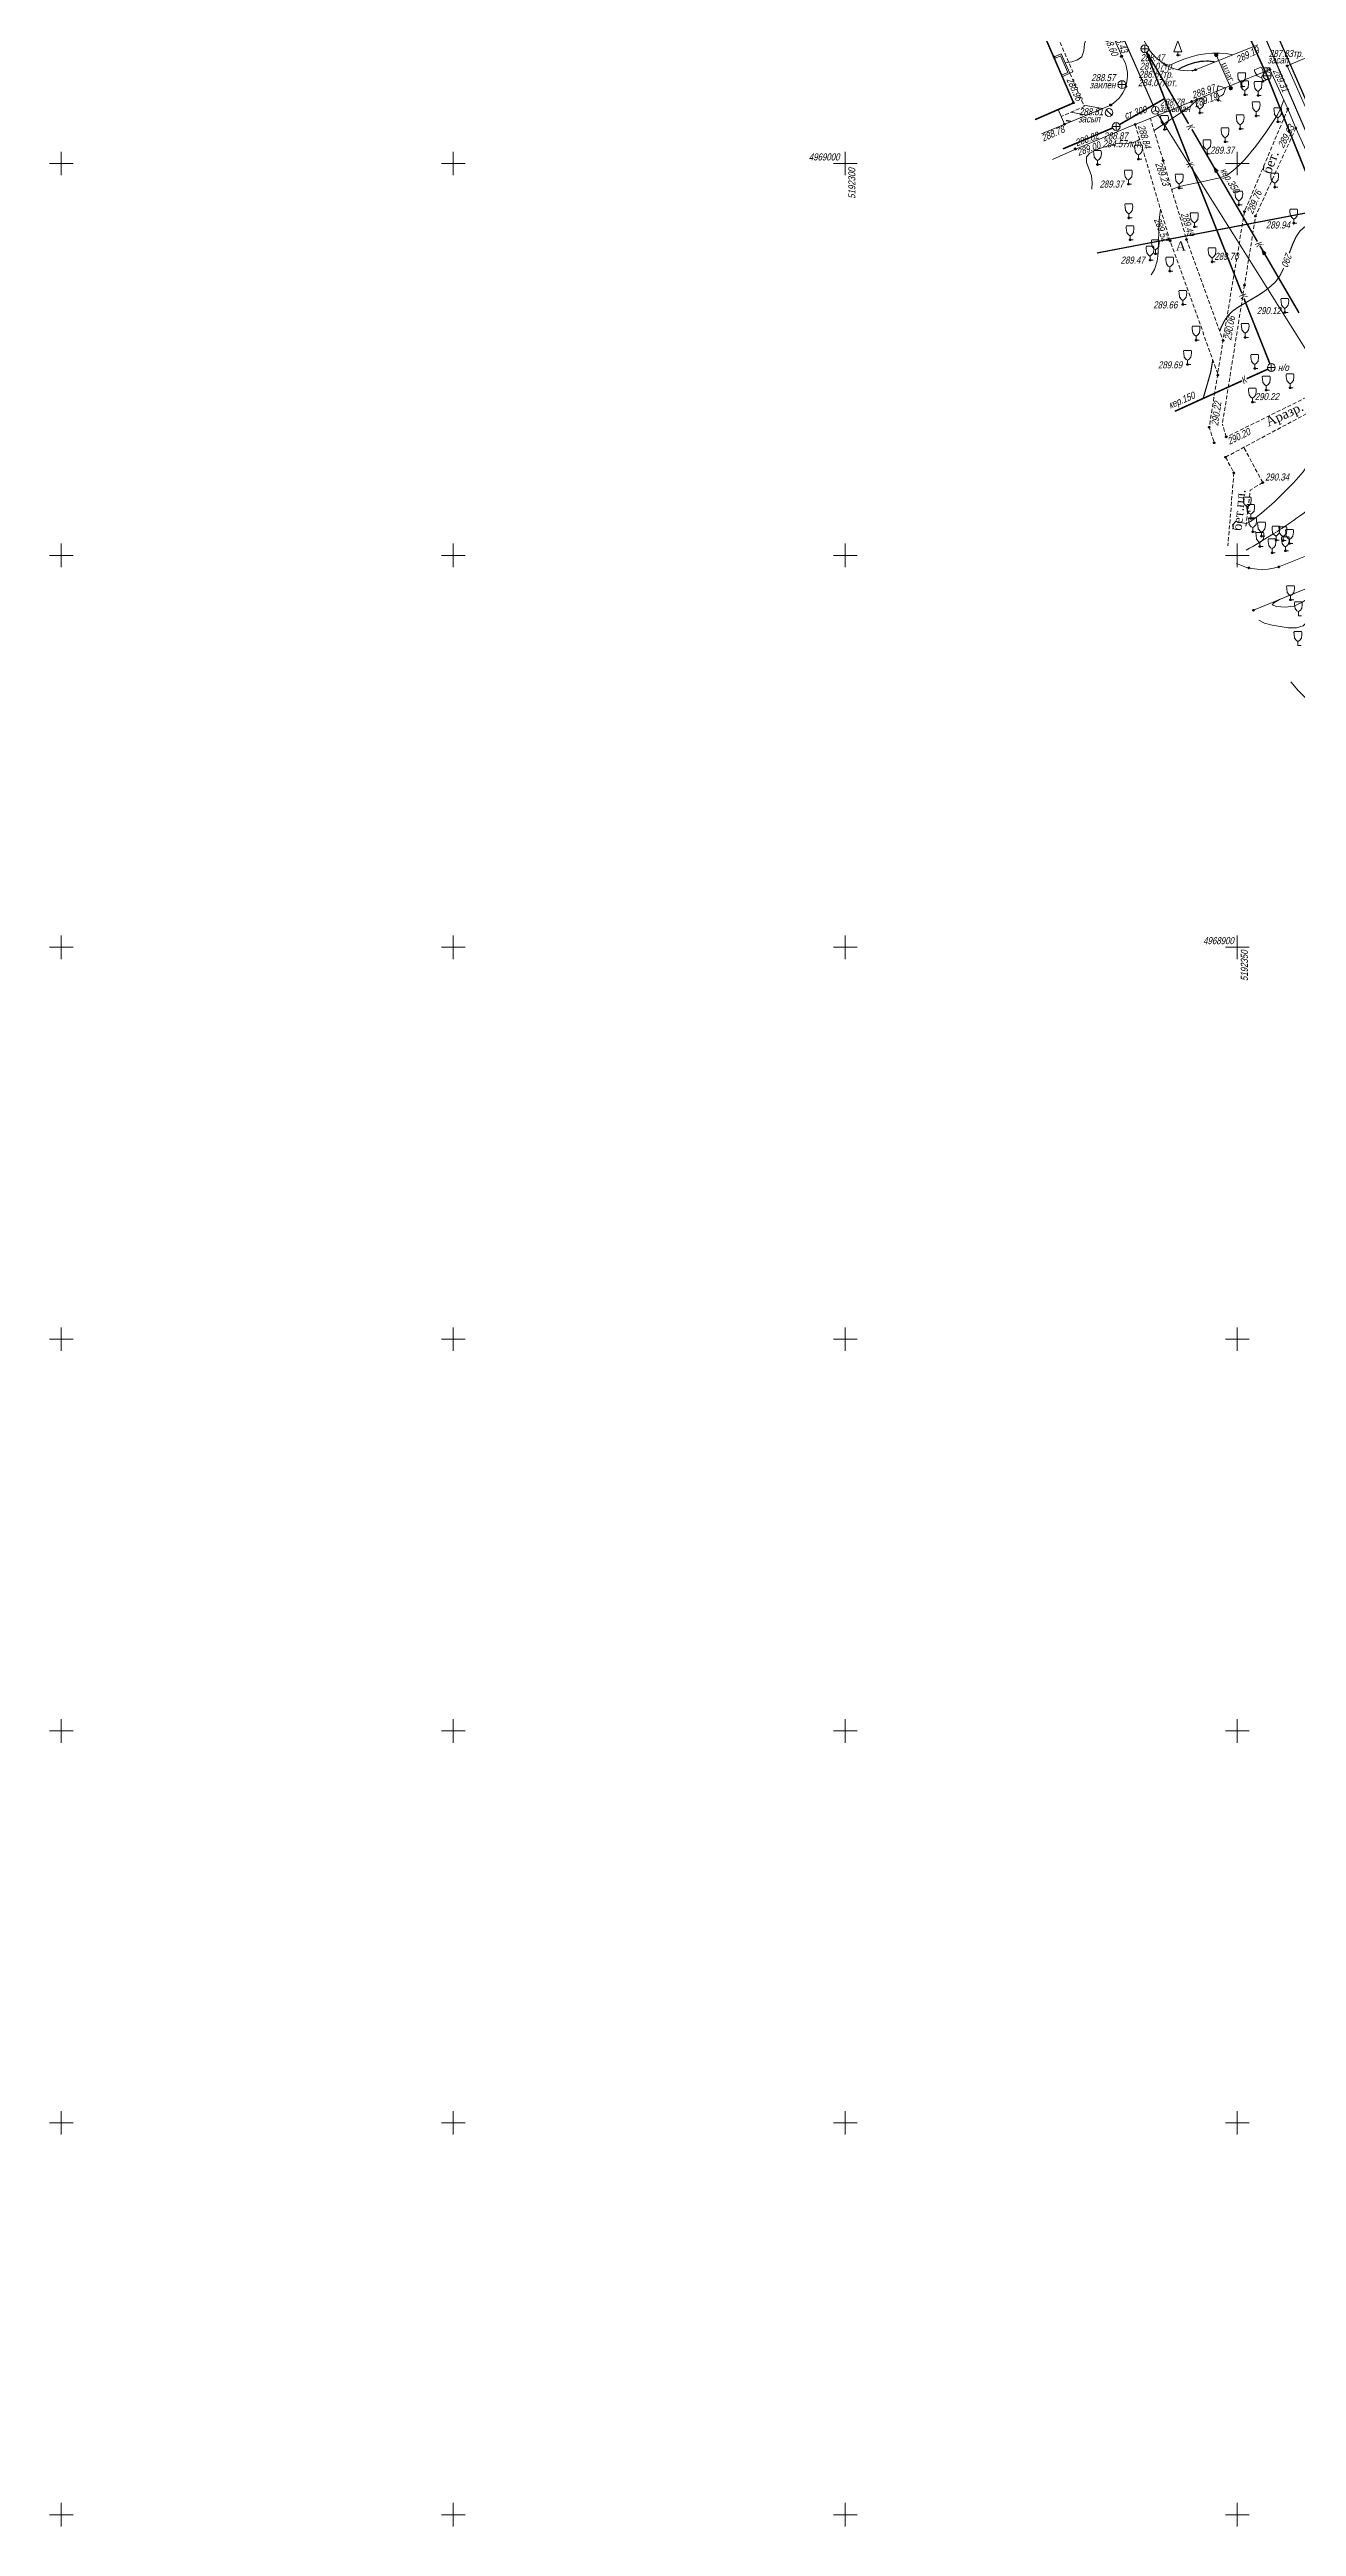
# Model space of a CAD drawing. Header units: metres. Extents: x 5191936 to 10384803, y 4968698 to 9938221.
# Drawn here: x 5192198.5 to 5192357.5, y 4968698.5 to 4969014.5 of the extents above; entities that cross this region are included whole.
import ezdxf

# ---------------------------------------------------------------- set-up
doc = ezdxf.new("R2010")
doc.units = ezdxf.units.M
doc.set_wipeout_variables(frame=1)
doc.linetypes.add('COMMUN', pattern=[6, 5, -1])
doc.linetypes.add('DASHED', pattern=[0.75, 0.5, -0.25])
doc.layers.get('0').update_dxf_attribs({"lineweight": 18})
for name, color, linetype, lineweight in [('51361800', 7, 'Continuous', 18), ('51361960', 7, 'Continuous', 18), ('51361990', 7, 'Continuous', 18), ('71133200', 7, 'Continuous', 18), ('71133800', 7, 'Continuous', 18), ('Commun', 7, 'Continuous', 18), ('CONTOURS-LABEL', 7, 'Continuous', 18), ('GEO_POINTS', 7, 'Continuous', 18), ('Grid', 7, 'Continuous', 18), ('Otm', 7, 'Continuous', 18), ('R_Поверхность6_CNT-MIN', 7, 'Continuous', 18), ('R_Поверхность8_CNT-MAJ', 7, 'Continuous', 18), ('R_Поверхность8_CNT-MIN', 7, 'Continuous', 18), ('R_Поверхность9_CNT-MAJ', 7, 'Continuous', 18), ('R_Поверхность9_CNT-MIN', 7, 'Continuous', 18), ('Sit', 7, 'Continuous', 18), ('Text', 7, 'Continuous', 18), ('Text_com', 7, 'Continuous', 18), ('Us_znak', 7, 'Continuous', 18), ('Us_znak_fon', 7, 'Continuous', 18), ('Рамка и сетка', 7, 'Continuous', 18)]:
    doc.layers.add(name, color=color, linetype=linetype, lineweight=lineweight)
doc.styles.add('eskd', font='ESKD1.shx', dxfattribs={"width": 1.2, "oblique": 15})
doc.styles.get("Standard").update_dxf_attribs({"font": 'arial.ttf', "width": 0.8, "oblique": 13, "height": 0.9})
doc.styles.add('style1', font='times.ttf', dxfattribs={"height": 1})
doc.linetypes.add('KABELww_500', pattern='A,0.0001,-0.4,[131,ltypeshp.shx,S=0.4,R=90,X=0.4,Y=-0.4],0.2,[131,ltypeshp.shx,S=0.2,R=90,X=0.4,Y=-0.2],3.6,[131,ltypeshp.shx,S=0.2,R=-90,X=-0.4,Y=0.2],0.2,[131,ltypeshp.shx,S=0.4,R=-90,X=-0.4,Y=0.4],-0.8,4,-0.4', length=9.6001)
doc.linetypes.add('ПОДЗ_ЛИНИИ_СВЯЗИ', pattern='A,4.8,-0.2,[133,ltypeshp.shx,S=0.2,R=0,X=-0.2,Y=0],-0.2,4.8,-2', length=12)

# ---------------------------------------------------------------- blocks, each defined once
blk = doc.blocks.new('71133200')
for p, q in [((-0.924145, 3.560442), (-1.024145, 3.360442)), ((-1.024145, 3.360442), (-0.977382, 2.864397)), ((-0.977382, 2.864397), (-0.861899, 1.88241)), ((-0.024145, 3.560442), (-0.924145, 3.560442)), ((-0.861899, 1.88241), (-0.374616, 1.28565)), ((-0.374616, 1.28565), (0, 1.039723)), ((-0.024145, 3.560442), (0.875855, 3.560442)), ((0, 1.039723), (0.401375, 1.321765)), ((0, 0), (0, 1.039723)), ((0.8, 0), (0, 0)), ((0.401375, 1.321765), (0.861899, 1.88241)), ((0.861899, 1.88241), (0.975974, 2.864397)), ((0.875855, 3.560442), (0.958164, 3.395824)), ((0.975974, 2.864397), (0.958164, 3.395824))]:
    blk.add_line(p, q)
at = {"style": 'eskd', "oblique": 14.999977781}
blk.add_attdef('Z', (1.873004, -0.239356), '', height=2, dxfattribs=at)
blk = doc.blocks.new('KOVER')
at = {"layer": 'Us_znak', "lineweight": -2}
blk.add_hatch(color=0, dxfattribs=at).paths.add_polyline_path([(-0.21, 0, 1), (0.21, 0, 1)])
at = {"layer": 'Us_znak_fon', "true_color": 0xffffff}
blk.add_hatch(color=7, dxfattribs=at).paths.add_polyline_path([(-0.26, 0, 1), (0.26, 0, 1)])
at = {"layer": 'Us_znak', "color": 0, "lineweight": -2}
blk.add_circle((0, 0), 0.21, dxfattribs=at)
blk = doc.blocks.new('71133800')
blk.add_lwpolyline([(0.71, 0), (0, 0), (0, 0.8), (-1.03, 0.8), (0, 3.61), (1.01, 0.8), (-0.03, 0.8)])
at = {"style": 'eskd', "oblique": 15}
blk.add_attdef('Z', (1.57, -0.8), '', height=2, dxfattribs=at)
blk = doc.blocks.new('51361990a')
at = {"color": 7}
blk.add_wipeout([(1, 0.1), (0.97, 0.3), (0.89, 0.48), (0.78, 0.64), (0.64, 0.78), (0.48, 0.89), (0.3, 0.97), (0.1, 1.01), (-0.09, 1.01), (-0.29, 0.97), (-0.47, 0.89), (-0.63, 0.78), (-0.77, 0.64), (-0.88, 0.48), (-0.96, 0.3), (-1, 0.1), (-1, -0.09), (-0.96, -0.29), (-0.88, -0.47), (-0.77, -0.63), (-0.63, -0.77), (-0.47, -0.88), (-0.29, -0.96), (-0.09, -0.99), (0.1, -0.99), (0.3, -0.96), (0.48, -0.88), (0.64, -0.77), (0.78, -0.63), (0.89, -0.47), (0.97, -0.29), (1, -0.09)], dxfattribs=at)
blk.add_line((-0.71, 0.7), (0.71, -0.7))
blk.add_circle((0, 0.01), 1)
at = {"color": 7, "style": 'eskd', "oblique": 15}
for tag, p in [('Z', (1.73, 1.41)), ('Z1', (1.73, -0.99)), ('Z2', (1.73, -3.39))]:
    blk.add_attdef(tag, p, '', height=2, dxfattribs=at)
blk = doc.blocks.new('51361800a')
at = {"color": 7}
blk.add_wipeout([(-0.1, 1), (-0.29, 0.96), (-0.47, 0.89), (-0.64, 0.78), (-0.78, 0.64), (-0.89, 0.47), (-0.96, 0.29), (-1, 0.1), (-1, -0.1), (-0.96, -0.29), (-0.89, -0.47), (-0.78, -0.64), (-0.64, -0.78), (-0.47, -0.89), (-0.29, -0.96), (-0.1, -1), (0.1, -1), (0.29, -0.96), (0.47, -0.89), (0.64, -0.78), (0.78, -0.64), (0.89, -0.47), (0.96, -0.29), (1, -0.1), (1, 0.1), (0.96, 0.29), (0.89, 0.47), (0.78, 0.64), (0.64, 0.78), (0.47, 0.89), (0.29, 0.96), (0.1, 1)], dxfattribs=at)
for p, q in [((-1, 0), (1, 0)), ((0, -1), (0, 1))]:
    blk.add_line(p, q)
blk.add_circle((0, 0), 1)
at = {"style": 'eskd', "oblique": 15}
for tag, p in [('Z', (1.72, 1.4)), ('Z1', (1.72, -1)), ('Z2', (1.72, -3.4))]:
    blk.add_attdef(tag, p, '', height=2, dxfattribs=at)
blk = doc.blocks.new('KOLVOD')
at = {"linetype": 'Continuous'}
blk.add_line((-0.5, 0), (0.5, 0), dxfattribs=at)
blk.add_circle((0, 0), 0.5, dxfattribs=at)
blk = doc.blocks.new('A$C5D464912')
at = {"layer": 'Commun'}
for points in [[(0, 1.01), (-0.37, 1.01)], [(0, 0.5), (0, 1.01)], [(0, 1.01), (0.37, 1.01)]]:
    blk.add_lwpolyline(points, dxfattribs=at)
at = {"layer": 'Sit', "linetype": 'Continuous', "lineweight": 0}
blk.add_blockref('KOLVOD', (0, 0), dxfattribs=at)
blk = doc.blocks.new('A$C52264BE2')
at = {"layer": 'Sit'}
h = blk.add_hatch(color=32, dxfattribs=at)
h.dxf.hatch_style = 1
h.paths.add_polyline_path([(0, 0.37), (0.71, 0.44), (0.15, 0)])
at = {"layer": 'Sit', "color": 32, "elevation": 285.31}
blk.add_lwpolyline([(0, 0.37), (0.71, 0.44), (0.15, 0), (0, 0.37)], dxfattribs=at)
blk = doc.blocks.new('GRID')
at = {"layer": 'Grid', "color": 104}
blk.add_line((-1.5, 0), (1.5, 0), dxfattribs=at)
for points in [[(0, 0), (0, 1.5)], [(0, 0), (0, -1.5)]]:
    blk.add_lwpolyline(points, dxfattribs=at)
blk = doc.blocks.new('51361960a')
at = {"color": 7}
blk.add_wipeout([(-0.1, 1), (-0.29, 0.96), (-0.47, 0.89), (-0.64, 0.78), (-0.78, 0.64), (-0.89, 0.47), (-0.96, 0.29), (-1, 0.1), (-1, -0.1), (-0.96, -0.29), (-0.89, -0.47), (-0.78, -0.64), (-0.64, -0.78), (-0.47, -0.89), (-0.29, -0.96), (-0.1, -1), (0.1, -1), (0.29, -0.96), (0.47, -0.89), (0.64, -0.78), (0.78, -0.64), (0.89, -0.47), (0.96, -0.29), (1, -0.1), (1, 0.1), (0.96, 0.29), (0.89, 0.47), (0.78, 0.64), (0.64, 0.78), (0.47, 0.89), (0.29, 0.96), (0.1, 1)], dxfattribs=at)
blk.add_wipeout([(-0.1, 1), (-0.29, 0.96), (-0.47, 0.89), (-0.64, 0.78), (-0.78, 0.64), (-0.89, 0.47), (-0.96, 0.29), (-1, 0.1), (-1, -0.1), (-0.96, -0.29), (-0.89, -0.47), (-0.78, -0.64), (-0.64, -0.78), (-0.47, -0.89), (-0.29, -0.96), (-0.1, -1), (0.1, -1), (0.29, -0.96), (0.47, -0.89), (0.64, -0.78), (0.78, -0.64), (0.89, -0.47), (0.96, -0.29), (1, -0.1), (1, 0.1), (0.96, 0.29), (0.89, 0.47), (0.78, 0.64), (0.64, 0.78), (0.47, 0.89), (0.29, 0.96), (0.1, 1)], dxfattribs=at)
for q in [(-0.87, -0.5), (0, 1), (0.87, -0.5)]:
    blk.add_line((0, 0), q)
blk.add_circle((0, 0), 1)
at = {"style": 'eskd', "oblique": 15}
for tag, p in [('Z', (1.72, 1.4)), ('Z1', (1.72, -1)), ('Z2', (1.72, -3.4))]:
    blk.add_attdef(tag, p, '', height=2, dxfattribs=at)

msp = doc.modelspace()

# ---------------------------------------------------------------- linework, layer by layer
at = {"color": 192, "linetype": 'ПОДЗ_ЛИНИИ_СВЯЗИ', "lineweight": 60, "ltscale": 0.4, "const_width": 0.15, "flags": 128}
for points, elevation in [([(5192339.35, 4969007.24), (5192296.58, 4969103.86)], 290.48), ([(5192362.71, 4968994.94), (5192329.96, 4969070.58)], 290.07), ([(5192359.41, 4968975.2), (5192339.82, 4969006.36)], 290.48), ([(5192362.42, 4968994.39), (5192332.09, 4968988.58)], 290.07)]:
    msp.add_lwpolyline(points, dxfattribs=dict(at, elevation=elevation))
at = {"layer": 'Commun', "color": 1, "linetype": 'KABELww_500', "lineweight": 30, "flags": 128}
msp.add_lwpolyline([(5192313.74, 4969113.03), (5192318.69, 4969101.21), (5192326.53, 4969083.03), (5192337.27, 4969058.32), (5192355.26, 4969016.03), (5192359.21, 4969007.01), (5192365.76, 4968992.07), (5192384.47, 4968949.73), (5192398.82, 4968916.92), (5192412.72, 4968884.39), (5192424.63, 4968856.73), (5192424.63, 4968856.73)], dxfattribs=at)
at = {"layer": 'Commun', "color": 106, "linetype": 'COMMUN', "ltscale": 0.7, "const_width": 0.2, "elevation": 288.01, "flags": 128}
msp.add_lwpolyline([(5192330.21, 4969063.15), (5192353.84, 4969011.1), (5192382.54, 4968939.63), (5192407.44, 4968884.6)], dxfattribs=at)
at = {"layer": 'Commun', "color": 32, "linetype": 'COMMUN', "ltscale": 0.7, "const_width": 0.2, "flags": 128}
for points in [[(5192343.91, 4969000.26), (5192338.39, 4969014.18)], [(5192343.78, 4969005.08), (5192338.45, 4969014.21)], [(5192352.57, 4968990.03), (5192344.2, 4969004.37)], [(5192350.59, 4968983.43), (5192344.17, 4968999.6)], [(5192357.87, 4968980.95), (5192352.88, 4968989.51)], [(5192354.16, 4968974.44), (5192350.85, 4968982.77)], [(5192350.61, 4968972.28), (5192342.05, 4968968.39)], [(5192353.89, 4968973.76), (5192351.19, 4968972.54)]]:
    msp.add_lwpolyline(points, dxfattribs=at)
at = {"layer": 'Commun', "color": 32, "linetype": 'COMMUN', "ltscale": 0.7, "const_width": 0.2, "elevation": 288.92, "flags": 128}
for points in [[(5192334.98, 4969004.97), (5192340.68, 4969008.26)], [(5192334.09, 4969004.53), (5192327.76, 4969001.87)]]:
    msp.add_lwpolyline(points, dxfattribs=at)
at = {"layer": 'GEO_POINTS', "lineweight": 60}
for centre in [(5192326.65, 4969013.6, 288.43), (5192335.18, 4969013.67, 288.6), (5192335.25, 4969013.69, 288.43), (5192335.26, 4969013.68, 288.44), (5192340.9, 4969012.57, 288.62), (5192342.43, 4969013.84, 288.97), (5192347.32, 4969013.85, 289.06), (5192356.34, 4969012.45, 289.43), (5192335.77, 4969009.84, 288.61), (5192344.65, 4969011.96, 287.45), (5192349.17, 4969009.61, 289.21), (5192350.56, 4969009.81, 289.31), (5192353.31, 4969010.49, 289.39), (5192354.15, 4969011.99, 289.31), (5192329.12, 4969007.74, 288.96), (5192333.63, 4969006.5, 288.81), (5192333.83, 4969007.48, 288.9), (5192333.85, 4969007.46, 288.73), (5192344.16, 4969007.85, 289.19), (5192344.18, 4969007.92, 288.97), (5192345.24, 4969006.46, 289.29), (5192347.57, 4969008.07, 289.29), (5192350.94, 4969008.78, 289.28), (5192352.41, 4969006.08, 289.41), (5192352.65, 4969008.69, 289.36), (5192356.46, 4969006.98, 289.55), (5192327.96, 4969005.01, 288.78), (5192334.55, 4969004.72, 288.92), (5192336.97, 4969004.99, 288.84), (5192340.72, 4969004.35, 289.28), (5192348.45, 4969002.77, 289.45), (5192350.37, 4969004.43, 289.37), (5192355.17, 4969005.32, 289.67), (5192357.47, 4969004.53, 289.63), (5192329.31, 4969001.88, 288.82), (5192329.38, 4969001.84, 289), (5192332.17, 4968999.86, 289.18), (5192337.41, 4969000.57, 289.27), (5192340.54, 4969000.38, 289.23), (5192346.14, 4969001.25, 289.37), (5192336.11, 4968997.38, 289.37), (5192342.6, 4968996.86, 289.46), (5192354.77, 4968996.97, 289.63), (5192350.2, 4968994.71, 289.6), (5192350.92, 4968993.86, 289.76), (5192352.33, 4968993.3, 289.74), (5192336.17, 4968993.06, 289.44), (5192336.33, 4968990.26, 289.42), (5192341.42, 4968990.13, 289.52), (5192343.54, 4968990.31, 289.49), (5192344.52, 4968991.92, 289.61), (5192357.21, 4968992.38, 289.94), (5192338.87, 4968987.68, 289.47), (5192339.56, 4968988.49, 289.55), (5192346.78, 4968987.45, 289.7), (5192341.38, 4968986.28, 289.44), (5192350.92, 4968984.49, 289.98), (5192343.06, 4968982.02, 289.66), (5192356.07, 4968980.99, 290.12), (5192351.01, 4968977.82, 289.93), (5192343.66, 4968974.37, 289.69), (5192344.74, 4968977.45, 289.61), (5192348.18, 4968977.42, 290.06), (5192347.52, 4968973.01, 290.1), (5192352.23, 4968973.85, 290.16), (5192356.74, 4968971.38, 290.42), (5192351.93, 4968969.55, 290.22), (5192353.7, 4968971.1, 290.18), (5192346.42, 4968966.35, 290.22), (5192348.6, 4968965.11, 290.2), (5192347.04, 4968964.38, 290.21), (5192348.5, 4968962.53, 290.27), (5192349.57, 4968960.54, 290.24), (5192353.24, 4968959.29, 290.34), (5192351.71, 4968954.72, 290.51), (5192351.96, 4968953.02, 290.62), (5192353.1, 4968952.44, 290.37), (5192352.89, 4968951.14, 290.71), (5192354.44, 4968950.34, 290.83), (5192354.94, 4968951.95, 290.71), (5192355.83, 4968951.88, 290.7), (5192356.14, 4968950.59, 290.89), (5192356.67, 4968951.52, 290.83), (5192351.47, 4968948.4, 290.67), (5192355.31, 4968948.52, 290.83), (5192352.08, 4968943, 290.92), (5192356.8, 4968944.34, 291.08)]:
    msp.add_circle(centre, 0.06, dxfattribs=at)
at = {"layer": 'R_Поверхность6_CNT-MIN', "color": 32, "flags": 128}
for points, elevation in [([(5192379.94, 4968953.58), (5192375, 4968940.44), (5192374.68, 4968939.74), (5192374.29, 4968939.12), (5192373.62, 4968938.46), (5192372.07, 4968937.31), (5192371.4, 4968936.54), (5192367.41, 4968931.29), (5192366.73, 4968930.59), (5192366.04, 4968930.02), (5192365.33, 4968929.62), (5192364.61, 4968929.4), (5192363.79, 4968929.35), (5192362.96, 4968929.44), (5192362.11, 4968929.66), (5192361.26, 4968930.02), (5192360.39, 4968930.51), (5192359.51, 4968931.15), (5192358.62, 4968931.92), (5192357.72, 4968932.82), (5192356.81, 4968933.87)], 291.5), ([(5192356.63, 4968944.87), (5192355.39, 4968944.36), (5192354.67, 4968943.96), (5192354.46, 4968943.68), (5192355.01, 4968943.48), (5192356.12, 4968943.41), (5192357.22, 4968943.5), (5192358.25, 4968944), (5192359.26, 4968944.69), (5192359.87, 4968944.89), (5192359.94, 4968944.43), (5192359.77, 4968943.58), (5192359.42, 4968942.56), (5192358.95, 4968941.62), (5192358.41, 4968941.01), (5192357.55, 4968940.74), (5192356.48, 4968940.75), (5192354.46, 4968941.09), (5192353.49, 4968941.36), (5192352.73, 4968941.75)], 291)]:
    msp.add_lwpolyline(points, dxfattribs=dict(at, elevation=elevation))
at = {"layer": 'R_Поверхность8_CNT-MAJ', "color": 32, "const_width": 0.15, "elevation": 290, "flags": 128}
for points in [[(5192363.28, 4968991.69), (5192362.53, 4968991.72), (5192360.42, 4968992.09), (5192359.41, 4968992.09), (5192358.54, 4968991.88), (5192357.96, 4968991.35), (5192357.47, 4968990.6), (5192357.06, 4968989.7), (5192356.63, 4968988.56)], [(5192355.91, 4968986.64), (5192355.44, 4968985.7), (5192354.88, 4968984.9), (5192354.19, 4968984.28), (5192353.43, 4968983.68), (5192352.6, 4968983.14), (5192350.1, 4968981.67), (5192349.41, 4968981.18), (5192348.86, 4968980.65), (5192348.33, 4968979.89), (5192347.95, 4968979.13), (5192347.76, 4968978.58)], [(5192346.88, 4968974.98), (5192346.6, 4968973.34), (5192345.65, 4968970.05), (5192345.54, 4968969.92)]]:
    msp.add_lwpolyline(points, dxfattribs=at)
at = {"layer": 'R_Поверхность8_CNT-MIN', "color": 32, "flags": 128}
for points, elevation in [([(5192344.99, 4969008.25), (5192344.02, 4969007.31), (5192339.38, 4969004.23)], 289), ([(5192355.94, 4969008.11), (5192355.57, 4969007.1), (5192355.07, 4969006.14), (5192353.64, 4969003.96), (5192352.37, 4969002.23), (5192350.95, 4969000.52), (5192350.2, 4968999.75), (5192349.45, 4968999.06), (5192348.7, 4968998.5), (5192347.74, 4968998.17), (5192345.64, 4968997.71), (5192342.59, 4968997.08), (5192341.75, 4968996.74), (5192341.65, 4968996.65)], 289.5), ([(5192337.54, 4969003.07), (5192337.32, 4969002.95), (5192336.71, 4969002.69), (5192335.96, 4969002.56), (5192335.36, 4969002.61), (5192334.69, 4969002.56), (5192332.94, 4969002.09), (5192332, 4969001.75), (5192331.21, 4969001.34), (5192330.75, 4969000.87), (5192330.75, 4969000.12), (5192331.11, 4968999.25), (5192331.39, 4968998.43), (5192331.48, 4968997.54), (5192331.45, 4968996.72)], 289), ([(5192340.22, 4968994.15), (5192340.14, 4968993.79), (5192340.04, 4968992.8), (5192339.89, 4968988.56), (5192339.78, 4968987.56), (5192339.42, 4968986.46), (5192339, 4968985.8)], 289.5), ([(5192364.4, 4968971.06), (5192364.21, 4968970.02), (5192363.99, 4968969.11), (5192363.68, 4968968.24), (5192363.33, 4968967.44), (5192362.94, 4968966.72), (5192362.36, 4968966), (5192360.98, 4968964.85), (5192360.35, 4968964.2), (5192359.95, 4968963.56), (5192358.93, 4968961.43), (5192358.41, 4968960.67), (5192357.2, 4968959.28), (5192354.75, 4968956.84), (5192353.08, 4968955.37), (5192352.33, 4968954.78), (5192351.68, 4968954.34), (5192351.17, 4968954.07), (5192350.36, 4968954.18), (5192349.82, 4968954.35), (5192349.53, 4968953.99), (5192349.42, 4968953.34)], 290.5)]:
    msp.add_lwpolyline(points, dxfattribs=dict(at, elevation=elevation))
at = {"layer": 'R_Поверхность8_CNT-MIN', "color": 32}
msp.add_lwpolyline([(5192376.92, 4968960.93, 0.053364), (5192371.85, 4968961.16, 0.083911), (5192368.69, 4968960.43, 0.001205), (5192365.16, 4968958.95, 0.004238), (5192364.17, 4968958.51, 0.001916), (5192361.11, 4968957.15, 0.012103), (5192360.63, 4968956.91, 0.043855), (5192359.9, 4968956.46, -0.009757), (5192356.77, 4968954.18, -0.013155), (5192354.55, 4968952.71, -0.008741), (5192351.11, 4968950.65)], format="xyb", dxfattribs=at)
at = {"layer": 'R_Поверхность9_CNT-MAJ', "color": 32, "const_width": 0.15, "flags": 128}
for points, elevation in [([(5192342.43, 4969011.97), (5192342.9, 4969012.25), (5192343.72, 4969012.61), (5192344.54, 4969012.87), (5192345.32, 4969013.03), (5192346.26, 4969013.08), (5192347.15, 4969012.97)], 288), ([(5192328.81, 4969005.37), (5192328.16, 4969005.48)], 290)]:
    msp.add_lwpolyline(points, dxfattribs=dict(at, elevation=elevation))
at = {"layer": 'R_Поверхность9_CNT-MIN', "color": 32, "flags": 128}
for points, elevation in [([(5192333.71, 4969017.25), (5192333.62, 4969017.29), (5192332.85, 4969017.24), (5192332.04, 4969016.96), (5192331.3, 4969016.53), (5192330.75, 4969016.03), (5192330.49, 4969015.26), (5192330.44, 4969014.36), (5192330.16, 4969013.63), (5192329.62, 4969013.23), (5192328.9, 4969012.96), (5192328.06, 4969012.83)], 288.5), ([(5192341.16, 4969012.43), (5192341.29, 4969012.5), (5192342.23, 4969012.95), (5192343.18, 4969013.32), (5192344.12, 4969013.62), (5192345.05, 4969013.85), (5192345.94, 4969014), (5192346.85, 4969014.09), (5192347.74, 4969014.1), (5192348.6, 4969014.03), (5192349.43, 4969013.88)], 288.5), ([(5192344.26, 4969011.8), (5192344.86, 4969012.05)], 287.5), ([(5192330.8, 4969006.19), (5192328.78, 4969006.54)], 289.5), ([(5192332.79, 4969007.02), (5192330.41, 4969007.43)], 289)]:
    msp.add_lwpolyline(points, dxfattribs=dict(at, elevation=elevation))
at = {"layer": 'Sit', "const_width": 0.2, "flags": 128}
msp.add_lwpolyline([(5192292.34, 4969076.87), (5192298.04, 4969079.35), (5192329.12, 4969007.74), (5192324.2, 4969005.6)], dxfattribs=at)
at = {"layer": 'Sit', "flags": 128}
for points, elevation in [([(5192335.9, 4969054.13), (5192330.1, 4969051.64, 0.081069), (5192326.08, 4969049.07, 0.260187), (5192325.07, 4969046.16), (5192329.75, 4969034.95), (5192338.09, 4969015.74, 0.158694), (5192340.9, 4969012.57, 0.188423), (5192344.65, 4969011.96), (5192352.6, 4969015.16)], 288.2), ([(5192325.03, 4969003.79), (5192333.85, 4969007.46, 0.428), (5192335.26, 4969013.68), (5192326.52, 4969033.75), (5192321.68, 4969044.85, 0.215284), (5192320.16, 4969046.23, 0.196735), (5192319.1, 4969046.14), (5192316.24, 4969044.96)], 288.78), ([(5192355.31, 4968948.52, -0.189696), (5192349.88, 4968948.97, -1.594534)], 290.83)]:
    msp.add_lwpolyline(points, format="xyb", dxfattribs=dict(at, elevation=elevation))
at = {"layer": 'Sit', "linetype": 'DASHED', "flags": 128}
for points, elevation in [([(5192314.85, 4969044.35), (5192329.03, 4969011.68)], 287.99), ([(5192328.64, 4969011.51), (5192330.47, 4969007.28), (5192327.53, 4969006)], 288.43), ([(5192356.46, 4969006.98), (5192350.92, 4968993.86), (5192348.18, 4968977.42), (5192346.42, 4968966.35), (5192347.04, 4968964.38)], 289.31), ([(5192347.53, 4968973.16), (5192341.42, 4968990.13), (5192336.97, 4969004.99)], 289.31), ([(5192340.54, 4969000.38), (5192338.91, 4969005.78)], 289.23), ([(5192357.47, 4969004.53), (5192352.33, 4968993.3), (5192350.92, 4968984.49)], 289.31), ([(5192340.54, 4969000.38), (5192343.54, 4968990.31), (5192348.18, 4968977.42)], 289.23), ([(5192350.92, 4968984.49), (5192348.1, 4968966.76)], 289.31), ([(5192348.5, 4968962.53), (5192370.86, 4968974.52)], 290.27), ([(5192370.18, 4968976.05), (5192361.89, 4968971.67), (5192348.6, 4968965.11)], 290.77), ([(5192348.6, 4968965.11), (5192348.1, 4968966.76)], 290.2), ([(5192348.5, 4968962.53), (5192349.57, 4968960.54), (5192348.79, 4968951.2)], 290.27), ([(5192353.24, 4968959.29), (5192350.84, 4968963.78)], 290.34), ([(5192353.24, 4968959.29), (5192351.66, 4968958.33), (5192351.09, 4968953.69)], 290.34)]:
    msp.add_lwpolyline(points, dxfattribs=dict(at, elevation=elevation))
at = {"layer": 'Sit', "flags": 128}
for points, elevation in [([(5192326.65, 4969013.6), (5192326.65, 4969013.6), (5192327.55, 4969014), (5192328.64, 4969011.51), (5192327.73, 4969011.11), (5192327.73, 4969011.11)], 288.43), ([(5192326.73, 4969013.42), (5192327.44, 4969013.73), (5192328.37, 4969011.61), (5192327.65, 4969011.3)], 288.43), ([(5192347.32, 4969013.85), (5192349.17, 4969009.61)], 289.06), ([(5192356.34, 4969012.45), (5192358.87, 4969013.52)], 289.43), ([(5192356.34, 4969012.45), (5192359.53, 4969005.28), (5192365.66, 4968991.47), (5192372.1, 4968977.18), (5192379.52, 4968960.55)], 289.43), ([(5192328.64, 4969011.51), (5192329.03, 4969011.68)], 288.43), ([(5192336.97, 4969004.99), (5192344.18, 4969007.92), (5192354.15, 4969011.99)], 288.84), ([(5192354.15, 4969011.99), (5192356.46, 4969006.98), (5192357.47, 4969004.53)], 289.31), ([(5192327.96, 4969005.01), (5192327.15, 4969006.88)], 288.78), ([(5192337.11, 4969005.05), (5192329.38, 4969001.84), (5192326.44, 4969000.51)], 288.84), ([(5192357.47, 4969004.53), (5192363.75, 4968990.7)], 289.31), ([(5192378.9, 4968953.56), (5192370.68, 4968950.75), (5192361.42, 4968946.85), (5192352.08, 4968943)], 291.42), ([(5192355.31, 4968948.52), (5192360.83, 4968950.73), (5192369.21, 4968954.19)], 290.83)]:
    msp.add_lwpolyline(points, dxfattribs=dict(at, elevation=elevation))

# ---------------------------------------------------------------- block references
at = {"layer": '71133200', "color": 7, "xscale": 0.5, "yscale": 0.5, "zscale": 0.5}
for p, rotation in [((5192353.31, 4969010.49, 289.39), 23.14364504035037), ((5192347.57, 4969008.07, 289.29), 344.6918204732935)]:
    msp.add_blockref('71133200', p, dxfattribs=dict(at, rotation=rotation))
for p in [(5192350.56, 4969009.81, 289.31), (5192350.94, 4969008.78, 289.28), (5192352.65, 4969008.69, 289.36), (5192340.72, 4969004.35, 289.28), (5192345.24, 4969006.46, 289.29), (5192350.37, 4969004.43, 289.37), (5192352.41, 4969006.08, 289.41), (5192355.17, 4969005.32, 289.67), (5192346.14, 4969001.25, 289.37), (5192348.45, 4969002.77, 289.45), (5192332.17, 4968999.86, 289.18), (5192337.41, 4969000.57, 289.27), (5192336.11, 4968997.38, 289.37), (5192342.6, 4968996.86, 289.46), (5192350.2, 4968994.71, 289.6), (5192354.77, 4968996.97, 289.63), (5192336.17, 4968993.06, 289.44), (5192344.52, 4968991.92, 289.61), (5192357.21, 4968992.38, 289.94), (5192336.33, 4968990.26, 289.42), (5192339.56, 4968988.49, 289.55), (5192338.87, 4968987.68, 289.47), (5192341.38, 4968986.28, 289.44), (5192346.78, 4968987.45, 289.7), (5192343.06, 4968982.02, 289.66), (5192356.07, 4968980.99, 290.12), (5192344.74, 4968977.45, 289.61), (5192351.01, 4968977.82, 289.93), (5192343.66, 4968974.37, 289.69), (5192352.23, 4968973.85, 290.16), (5192351.93, 4968969.55, 290.22), (5192353.7, 4968971.1, 290.18), (5192356.74, 4968971.38, 290.42), (5192351.28, 4968955.66, 290.51), (5192351.71, 4968954.72, 290.51), (5192351.96, 4968953.02, 290.62), (5192352.89, 4968951.14, 290.71), (5192353.1, 4968952.44, 290.37), (5192354.94, 4968951.95, 290.71), (5192355.83, 4968951.88, 290.7), (5192356.14, 4968950.59, 290.89), (5192356.67, 4968951.52, 290.83), (5192354.44, 4968950.34, 290.83), (5192356.8, 4968944.34, 291.08), (5192357.8, 4968942.3, 290.89), (5192357.74, 4968938.5, 291.06)]:
    msp.add_blockref('71133200', p, dxfattribs=at)
at = {"layer": '71133800', "color": 7, "xscale": 0.5, "yscale": 0.5, "zscale": 0.5}
msp.add_blockref('71133800', (5192342.42, 4969013.84, 288.97), dxfattribs=at)
at = {"layer": 'Grid', "color": 7, "linetype": 'Continuous'}
for p in [(5192200, 4969000), (5192250, 4969000), (5192300, 4969000), (5192350, 4969000), (5192350, 4969000), (5192200, 4968950), (5192250, 4968950), (5192300, 4968950), (5192350, 4968950), (5192350, 4968950), (5192200, 4968900), (5192250, 4968900), (5192300, 4968900), (5192350, 4968900), (5192350, 4968900), (5192200, 4968850), (5192250, 4968850), (5192300, 4968850), (5192350, 4968850), (5192350, 4968850), (5192200, 4968800), (5192250, 4968800), (5192300, 4968800), (5192350, 4968800), (5192350, 4968800), (5192200, 4968750), (5192250, 4968750), (5192300, 4968750), (5192350, 4968750), (5192200, 4968700), (5192250, 4968700), (5192300, 4968700), (5192350, 4968700)]:
    msp.add_blockref('GRID', p, dxfattribs=at)
at = {"layer": 'Sit', "color": 7, "linetype": 'Continuous'}
for p in [(5192347.32, 4969013.85, 289.06), (5192349.17, 4969009.61, 289.21)]:
    msp.add_blockref('KOVER', p, dxfattribs=at)
at = {"layer": 'Sit', "color": 7}
msp.add_blockref('A$C5D464912', (5192353.82, 4969011.2), dxfattribs=at)
for p, rotation in [((5192347.56, 4968998.9, -285.31), 98.21039235938687), ((5192353.68, 4968988.4, -285.31), 99.1598592115128)]:
    msp.add_blockref('A$C52264BE2', p, dxfattribs=dict(at, rotation=rotation))

# ---------------------------------------------------------------- texts
at = {"layer": 'CONTOURS-LABEL', "color": 32, "oblique": 13, "width": 0.8}
msp.add_text('290', height=0.9, rotation=249.4112, dxfattribs=at).set_placement((5192356.21, 4968988.71, 290))
at = {"layer": 'Otm', "oblique": 13, "width": 0.8}
for s, rotation, p in [('288.60', 293.8218, (5192332.79, 4969016.45, 288.6)), ('288.43', 293.8218, (5192334.03, 4969016.82, 288.43)), ('289.19', 25.823, (5192350.11, 4969012.81, 289.19)), ('288.96', 294.4572, (5192328.18, 4969010.72, 288.96)), ('288.97', 19.5751, (5192344.37, 4969008.26, 288.97)), ('289.31', 294.737, (5192354.51, 4969011.83, 289.31)), ('289.19', 19.5751, (5192344.65, 4969007.14, 289.19)), ('288.78', 23.8026, (5192325.25, 4969002.78, 288.78)), ('288.82', 19.7228, (5192329.51, 4969002.18, 288.82)), ('289.00', 19.7228, (5192329.74, 4969000.96, 289)), ('288.84', 286.6851, (5192337.3, 4969004.78, 288.84)), ('289.63', 62.0358, (5192355.89, 4969001.9, 289.63)), ('289.23', 288.9371, (5192339.51, 4968999.99, 289.23)), ('289.76', 67.097, (5192351.97, 4968993.48, 289.76)), ('289.49', 288.4012, (5192342.76, 4968993.57, 289.23)), ('289.52', 291.2512, (5192339.34, 4968992.85, 289.52)), ('290.06', 80.2483, (5192349.21, 4968977.4, 290.06)), ('290.22', 82.0516, (5192347.55, 4968966.49, 290.22)), ('290.20', 26.2691, (5192349, 4968964.09, 290.2))]:
    msp.add_text(s, height=0.9, rotation=rotation, dxfattribs=at).set_placement(p)
for s, p in [('289.37', (5192346.54, 4969001.25, 289.37)), ('289.37', (5192332.43, 4968996.93, 289.37)), ('289.94', (5192353.65, 4968991.71, 289.94)), ('289.47', (5192335.12, 4968987.23, 289.47)), ('289.70', (5192347.08, 4968987.71, 289.7)), ('289.66', (5192339.28, 4968981.51, 289.66)), ('290.12', (5192352.48, 4968980.78, 290.12)), ('289.69', (5192339.89, 4968973.86, 289.69)), ('290.22', (5192352.23, 4968969.81, 290.22)), ('290.34', (5192353.54, 4968959.55, 290.34))]:
    msp.add_text(s, height=0.9, dxfattribs=at).set_placement(p)
at = {"layer": 'Text', "style": 'style1'}
for s, height, rotation, p in [('шлаг.', 0.8, 293.8149, (5192347.94, 4969012.72)), ('бет.', 1.2, 69.0771, (5192354.26, 4968998.56, 289.63)), ('Аразр.', 1.2, 24.8913, (5192353.95, 4968966.4, -1.82)), ('бет.пл.', 1.2, 84.5201, (5192350.55, 4968953.09, -289.31))]:
    msp.add_text(s, height=height, rotation=rotation, dxfattribs=at).set_placement(p)
msp.add_text('А', height=1.2, dxfattribs=at).set_placement((5192342.14, 4968988.87))
at = {"layer": 'Text_com', "oblique": 13, "width": 0.8}
for s, p in [('287.07тр.', (5192337.54, 4969011.97, 288.52)), ('288.47', (5192337.64, 4969013.05, 288.52)), ('засап.', (5192353.88, 4969012.77, -0.76)), ('287.83тр.', (5192354.02, 4969013.59, -0.76)), ('заилен', (5192331.17, 4969009.59, 288.78)), ('288.57', (5192331.37, 4969010.51, 288.6)), ('284.07лот.', (5192337.34, 4969009.87, 288.52)), ('286.67тр.', (5192337.42, 4969010.93, 288.52)), ('288.81', (5192329.82, 4969006.16, 288.78)), ('засыпан', (5192340.07, 4969006.57, 577.62)), ('288.78', (5192340.15, 4969007.38, 577.75)), ('засып', (5192329.7, 4969005.24, 288.78)), ('284.57лот.', (5192332.82, 4969002.08, 288.92)), ('288.87', (5192332.95, 4969003.07, 288.92)), ('н/о', (5192355.18, 4968973.53))]:
    msp.add_text(s, height=0.9, dxfattribs=at).set_placement(p)
for s, rotation, p in [('ст.300', 16.728, (5192335.72, 4969005.67, 568.01)), ('К', 302.9686, (5192343.42, 4969004.74, 287.75)), ('К', 302.9686, (5192343.39, 4968999.93, 287.75)), ('кер.350', 301.0493, (5192347.78, 4968999.11, 568.01)), ('К', 302.9686, (5192352.18, 4968989.77, 287.75)), ('К', 302.9686, (5192350.18, 4968983.16, 577.75)), ('К', 28.7856, (5192350.77, 4968971.83, 577.97)), ('кер.150', 22.9059, (5192341.46, 4968968.71, 568.01))]:
    msp.add_text(s, height=0.9, rotation=rotation, dxfattribs=at).set_placement(p)
at = {"layer": 'Рамка и сетка', "oblique": 13, "width": 0.8}
for s, p in [('4969000', (5192295.35, 4969000.39)), ('4968900', (5192345.65, 4968900.39))]:
    msp.add_text(s, height=0.9, dxfattribs=at).set_placement(p)
for s, p in [('5192300', (5192301.28, 4968995.5)), ('5192350', (5192351.35, 4968895.69))]:
    msp.add_text(s, height=0.9, rotation=90, dxfattribs=at).set_placement(p)

# ---------------------------------------------------------------- next in the draw order: block references
at = {"layer": '51361800', "color": 7, "xscale": 0.5, "yscale": 0.5, "zscale": 0.5}
for p in [(5192338.2, 4969014.64), (5192335.28, 4969010.07), (5192354.34, 4968973.97)]:
    msp.add_blockref('51361800a', p, dxfattribs=at)
at = {"layer": '51361960', "color": 7, "xscale": 0.5, "yscale": 0.5, "zscale": 0.5}
msp.add_blockref('51361960a', (5192339.55, 4969006.78, 290.48), dxfattribs=at)
at = {"layer": '51361990', "color": 7, "xscale": 0.5, "yscale": 0.5, "zscale": 0.5}
msp.add_blockref('51361990a', (5192333.63, 4969006.5, 288.81), dxfattribs=at)

# ---------------------------------------------------------------- next in the draw order: block references
at = {"layer": '51361800', "color": 7, "xscale": 0.5, "yscale": 0.5, "zscale": 0.5}
msp.add_blockref('51361800a', (5192334.55, 4969004.72, 288.92), dxfattribs=at)

doc.saveas('drawing.dxf')
